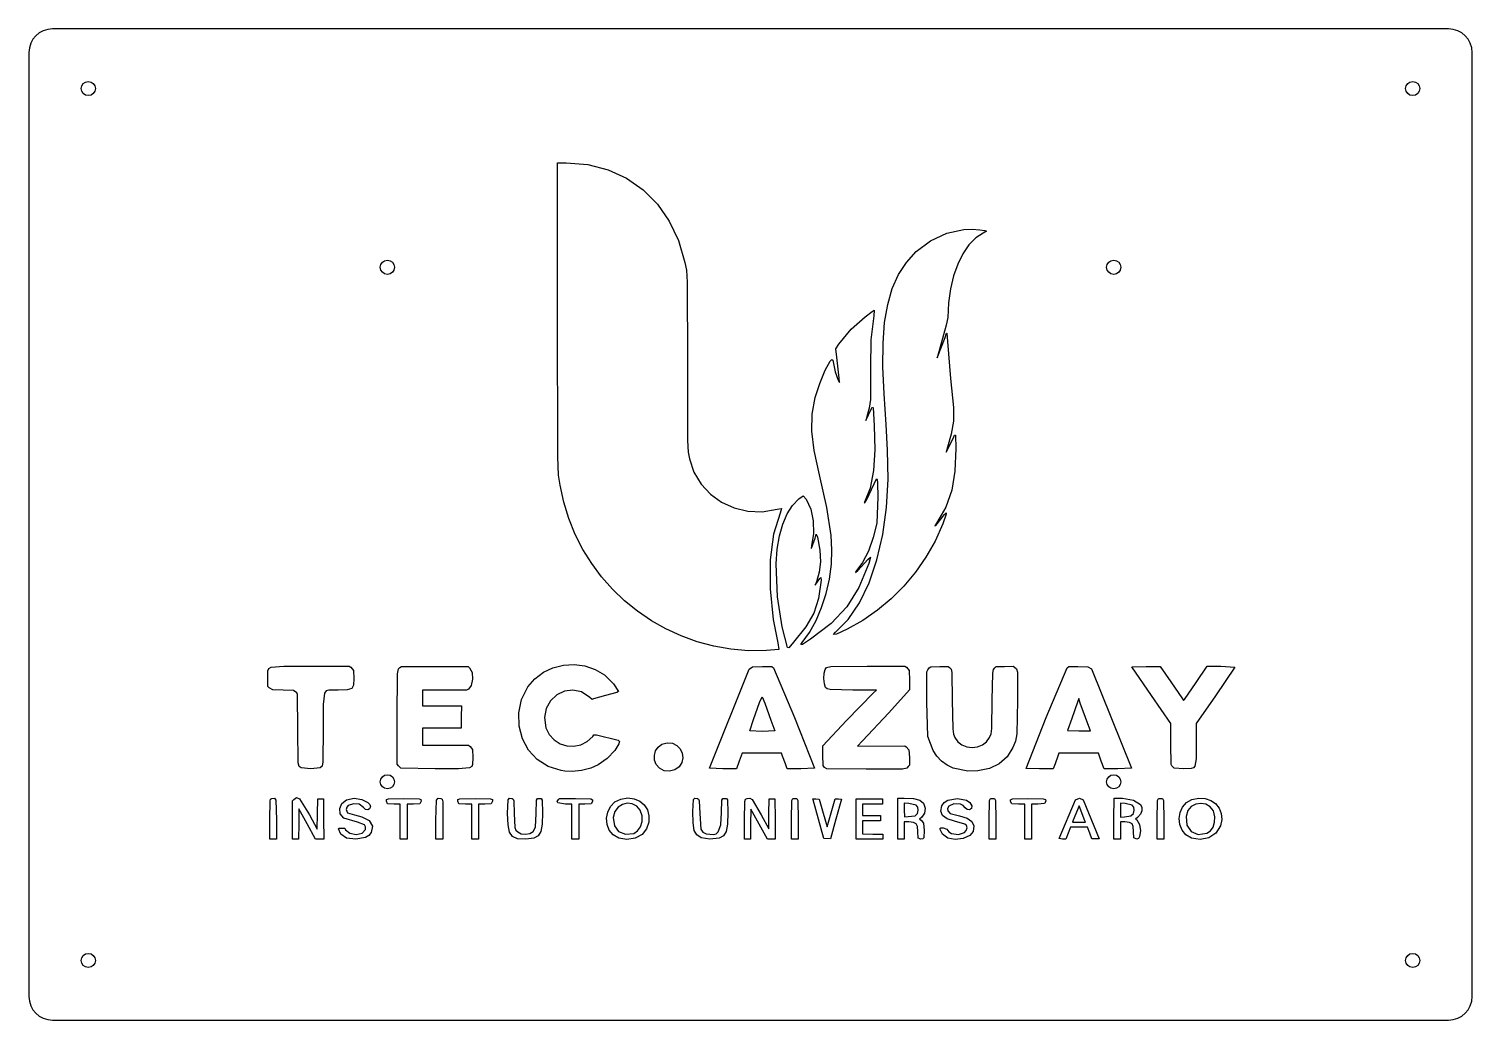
# Model space of a CAD drawing. Header units: millimetres. Extents: x 289 to 9778, y -894 to 6380.
# Drawn here: x 8784.6 to 9090.6, y -516.1 to -306.1 of the extents above; entities that cross this region are included whole.
import ezdxf

# ---------------------------------------------------------------- set-up
doc = ezdxf.new("R2010")
doc.units = ezdxf.units.MM
doc.layers.add('Layer 1', color=7, linetype='Continuous')

msp = doc.modelspace()

# ---------------------------------------------------------------- linework, layer by layer
at = {"linetype": 'Continuous', "lineweight": 25}
for p, q in [((9085.62, -306.1), (8789.62, -306.1)), ((8784.62, -311.1), (8784.62, -511.1)), ((9090.62, -511.1), (9090.62, -311.1)), ((8789.62, -516.1), (9085.62, -516.1))]:
    msp.add_line(p, q, dxfattribs=at)
for centre in [(8797.22, -318.74), (9078.02, -318.74), (8860.62, -356.6), (9014.62, -356.6), (8860.62, -465.6), (9014.62, -465.6), (8797.22, -503.46), (9078.02, -503.46)]:
    msp.add_circle(centre, 1.5, dxfattribs=at)
for centre, start, end in [((8789.62, -311.1), 90, 180), ((9085.62, -311.1), 0, 90), ((8789.62, -511.1), 180, 270), ((9085.62, -511.1), 270, 0)]:
    msp.add_arc(centre, 5, start, end, dxfattribs=at)
at = {"layer": 'Layer 1'}
for p, q in [((8896.69, -366.65), (8896.67, -334.46)), ((8896.67, -334.46), (8898.56, -334.46)), ((8898.56, -334.46), (8903.16, -334.84)), ((8903.16, -334.84), (8907.44, -335.95)), ((8907.44, -335.95), (8911.35, -337.74)), ((8911.35, -337.74), (8914.85, -340.18)), ((8914.85, -340.18), (8917.88, -343.22)), ((8917.88, -343.22), (8920.4, -346.83)), ((8920.4, -346.83), (8922.36, -350.96)), ((8979.27, -349.38), (8982.87, -348.57)), ((8982.87, -348.57), (8984.61, -348.5)), ((8984.61, -348.5), (8986.24, -348.68)), ((8986.24, -348.68), (8987.31, -348.81)), ((8987.31, -348.81), (8987.65, -348.94)), ((8922.36, -350.96), (8923.71, -355.58)), ((8972.75, -353.29), (8975.79, -350.99)), ((8975.79, -350.99), (8979.27, -349.38)), ((8983.92, -351.85), (8982.64, -353.72)), ((8985.38, -350.38), (8983.92, -351.85)), ((8986.98, -349.35), (8985.38, -350.38)), ((8987.65, -348.94), (8986.98, -349.35)), ((8970.69, -355.58), (8972.75, -353.29)), ((8982.64, -353.72), (8981.54, -355.93)), ((8923.71, -355.58), (8924.02, -357.21)), ((8924.02, -357.21), (8924.17, -359.75)), ((8969, -358.16), (8970.69, -355.58)), ((8981.54, -355.93), (8980.65, -358.43)), ((8924.17, -359.75), (8924.23, -376.66)), ((8967.68, -361.1), (8969, -358.16)), ((8980.65, -358.43), (8979.99, -361.19)), ((8966.7, -364.46), (8967.68, -361.1)), ((8979.99, -361.19), (8979.58, -364.14)), ((8896.77, -396.74), (8896.69, -366.65)), ((8958.97, -369.7), (8961.95, -367.07)), ((8961.95, -367.07), (8963.41, -365.94)), ((8963.74, -366.91), (8963.14, -371.94)), ((8963.41, -365.94), (8963.86, -365.72)), ((8963.86, -365.72), (8963.74, -366.91)), ((8966.06, -368.3), (8966.7, -364.46)), ((8979.58, -364.14), (8979.43, -367.25)), ((8956.31, -372.89), (8958.97, -369.7)), ((8965.73, -372.7), (8966.06, -368.3)), ((8979.13, -368.9), (8977.2, -375.81)), ((8979.43, -367.25), (8979.13, -368.9)), ((8955.74, -373.89), (8956.31, -372.89)), ((8963.14, -371.94), (8963.05, -377.8)), ((8965.7, -377.71), (8965.73, -372.7)), ((8977.2, -375.81), (8978.87, -371.46)), ((8978.87, -371.46), (8979.17, -370.54)), ((8979.17, -370.54), (8979.25, -370.56)), ((8979.25, -370.56), (8979.38, -372.3)), ((8979.38, -372.3), (8980, -380.15)), ((8954.51, -376.48), (8954.86, -376.12)), ((8954.86, -376.12), (8955.04, -376.3)), ((8955.04, -376.3), (8955.55, -378.78)), ((8955.95, -375.67), (8955.74, -373.89)), ((8956.44, -380.11), (8955.95, -375.67)), ((8924.23, -376.66), (8924.28, -393.32)), ((8952.3, -381.21), (8953.47, -378.38)), ((8953.47, -378.38), (8954.51, -376.48)), ((8955.55, -378.78), (8956.23, -380.54)), ((8963.05, -377.8), (8963.05, -384.63)), ((8965.96, -383.41), (8965.7, -377.71)), ((8951.36, -384.17), (8952.3, -381.21)), ((8956.23, -380.54), (8956.49, -381.02)), ((8956.49, -381.02), (8956.44, -380.11)), ((8980, -380.15), (8980.68, -386.3)), ((8950.69, -387.75), (8951.36, -384.17)), ((8963.05, -384.63), (8962.8, -386.44)), ((8966.35, -389.93), (8965.96, -383.41)), ((8950.6, -391.33), (8950.69, -387.75)), ((8962.08, -389.04), (8963.26, -386.53)), ((8962.31, -388.19), (8962.08, -389.04)), ((8962.8, -386.44), (8962.31, -388.19)), ((8963.26, -386.53), (8963.44, -386.24)), ((8963.44, -386.24), (8963.45, -386.41)), ((8963.45, -386.41), (8963.52, -386.24)), ((8963.52, -386.24), (8963.61, -386.37)), ((8963.61, -386.37), (8963.83, -390.11)), ((8980.68, -386.3), (8980.69, -389.22)), ((8951.1, -395.42), (8950.6, -391.33)), ((8963.83, -390.11), (8963.96, -395.25)), ((8966.67, -395.32), (8966.35, -389.93)), ((8980.69, -389.22), (8980.17, -391.96)), ((8924.28, -393.32), (8924.41, -395.8)), ((8979.08, -395.79), (8980.58, -392.85)), ((8979.39, -394.7), (8979.08, -395.79)), ((8980.17, -391.96), (8979.39, -394.7)), ((8980.58, -392.85), (8980.9, -392.14)), ((8980.9, -392.14), (8981.08, -392.15)), ((8981.08, -392.15), (8981.17, -394.98)), ((8896.93, -400.62), (8896.77, -396.74)), ((8924.41, -395.8), (8924.66, -397.15)), ((8924.66, -397.15), (8925.63, -400.02)), ((8952.23, -400.55), (8951.1, -395.42)), ((8963.96, -395.25), (8963.67, -399.68)), ((8966.83, -401.5), (8966.67, -395.32)), ((8981.17, -394.98), (8980.97, -399.83)), ((8897.28, -402.77), (8896.93, -400.62)), ((8925.63, -400.02), (8927.15, -402.55)), ((8953.83, -407.5), (8952.23, -400.55)), ((8963.67, -399.68), (8962.96, -403.4)), ((8980.97, -399.83), (8980.28, -403.85)), ((8898.05, -406.37), (8897.28, -402.77)), ((8927.15, -402.55), (8929.13, -404.68)), ((8962.96, -403.4), (8961.82, -406.37)), ((8962.2, -405.91), (8963.84, -402.49)), ((8963.84, -402.49), (8964.31, -401.45)), ((8964.31, -401.45), (8964.32, -401.62)), ((8964.32, -401.62), (8964.39, -401.45)), ((8964.39, -401.45), (8964.48, -401.57)), ((8964.48, -401.57), (8964.55, -402.37)), ((8964.55, -402.37), (8964.6, -405.25)), ((8966.48, -407.51), (8966.83, -401.5)), ((8980.28, -403.85), (8979.01, -407.39)), ((8899.11, -409.85), (8898.05, -406.37)), ((8929.13, -404.68), (8931.49, -406.37)), ((8931.49, -406.37), (8934.17, -407.59)), ((8946.5, -407.07), (8947.86, -405.66)), ((8947.86, -405.66), (8948.8, -405.05)), ((8948.8, -405.05), (8949.4, -405.72)), ((8949.4, -405.72), (8950.38, -407.86)), ((8961.76, -406.59), (8962.2, -405.91)), ((8961.82, -406.37), (8961.76, -406.59)), ((8964.6, -405.25), (8964.37, -410.84)), ((8900.46, -413.18), (8899.11, -409.85)), ((8934.17, -407.59), (8937.07, -408.27)), ((8937.07, -408.27), (8940.12, -408.39)), ((8940.12, -408.39), (8943.25, -407.88)), ((8943.88, -408.68), (8942.51, -413.17)), ((8943.25, -407.88), (8944.19, -407.73)), ((8944.19, -407.73), (8943.88, -408.68)), ((8944.45, -411), (8945.37, -408.85)), ((8945.37, -408.85), (8946.5, -407.07)), ((8950.38, -407.86), (8950.92, -410.34)), ((8954.7, -413.45), (8953.83, -407.5)), ((8965.67, -413.24), (8966.48, -407.51)), ((8976.88, -411.28), (8978.74, -409.01)), ((8979.01, -407.39), (8977.07, -410.84)), ((8979.13, -408.88), (8978.42, -410.96)), ((8978.74, -409.01), (8979.08, -408.62)), ((8979.08, -408.62), (8979.13, -408.88)), ((8943.75, -413.5), (8944.45, -411)), ((8950.99, -412.99), (8950.58, -415.64)), ((8950.92, -410.34), (8950.99, -412.99)), ((8964.37, -410.84), (8963.64, -413.88)), ((8977.07, -410.84), (8976.72, -411.4)), ((8976.72, -411.4), (8976.88, -411.28)), ((8978.42, -410.96), (8976.74, -414.6)), ((8902.07, -416.36), (8900.46, -413.18)), ((8942.51, -413.17), (8941.8, -418.6)), ((8943.29, -416.31), (8943.75, -413.5)), ((8950.58, -415.64), (8950.45, -416.2)), ((8950.45, -416.2), (8950.57, -416.1)), ((8950.57, -416.1), (8951.33, -413.97)), ((8951.33, -413.97), (8951.57, -413.17)), ((8951.57, -413.17), (8951.82, -413.77)), ((8951.82, -413.77), (8952.32, -416.56)), ((8954.89, -416.43), (8954.7, -413.45)), ((8963.64, -413.88), (8962.61, -416.72)), ((8964.42, -418.59), (8965.67, -413.24)), ((8976.74, -414.6), (8974.8, -418.02)), ((8903.94, -419.37), (8902.07, -416.36)), ((8941.8, -418.6), (8941.78, -424.7)), ((8943.05, -419.42), (8943.29, -416.31)), ((8952.44, -419.01), (8952.2, -421.22)), ((8952.32, -416.56), (8952.44, -419.01)), ((8954.76, -419.53), (8954.89, -416.43)), ((8961.37, -419.18), (8959.98, -421.08)), ((8960.36, -420.81), (8962.47, -418.54)), ((8962.61, -416.72), (8961.37, -419.18)), ((8962.47, -418.54), (8963.04, -418.02)), ((8963.04, -418.02), (8962.69, -419.33)), ((8962.77, -423.44), (8964.42, -418.59)), ((8974.8, -418.02), (8972.59, -421.21)), ((8906.05, -422.2), (8903.94, -419.37)), ((8908.38, -424.83), (8906.05, -422.2)), ((8943.31, -426.45), (8943.05, -419.42)), ((8952.2, -421.22), (8951.59, -423.27)), ((8954.34, -422.66), (8954.76, -419.53)), ((8959.86, -421.24), (8960.36, -420.81)), ((8959.98, -421.08), (8959.86, -421.24)), ((8962.69, -419.33), (8960.59, -424.46)), ((8972.59, -421.21), (8970.15, -424.15)), ((8910.93, -427.27), (8908.38, -424.83)), ((8941.78, -424.7), (8942.45, -431.23)), ((8951.36, -423.96), (8952.3, -422.51)), ((8951.59, -423.27), (8951.36, -423.96)), ((8952.6, -422.91), (8952.06, -426.74)), ((8952.3, -422.51), (8952.54, -422.31)), ((8952.54, -422.31), (8952.6, -422.91)), ((8953.64, -425.74), (8954.34, -422.66)), ((8960.59, -424.46), (8958.05, -428.57)), ((8960.73, -427.68), (8962.77, -423.44)), ((8970.15, -424.15), (8967.46, -426.84)), ((8913.67, -429.48), (8910.93, -427.27)), ((8944.3, -432.78), (8943.31, -426.45)), ((8952.06, -426.74), (8951.06, -429.86)), ((8952.69, -428.7), (8953.64, -425.74)), ((8958.35, -431.22), (8960.73, -427.68)), ((8967.46, -426.84), (8964.55, -429.27)), ((8916.59, -431.47), (8913.67, -429.48)), ((8942.45, -431.23), (8943.42, -436.16)), ((8951.06, -429.86), (8949.37, -432.79)), ((8951.51, -431.46), (8952.69, -428.7)), ((8958.05, -428.57), (8954.74, -432.07)), ((8955.65, -433.93), (8958.35, -431.22)), ((8961.43, -431.42), (8958.1, -433.29)), ((8964.55, -429.27), (8961.43, -431.42)), ((8919.69, -433.21), (8916.59, -431.47)), ((8922.93, -434.7), (8919.69, -433.21)), ((8945.46, -437.17), (8944.3, -432.78)), ((8949.37, -432.79), (8946.75, -436.05)), ((8948.55, -436.08), (8950.12, -433.95)), ((8950.12, -433.95), (8951.51, -431.46)), ((8954.74, -432.07), (8950.34, -435.38)), ((8955.18, -434.42), (8955.65, -433.93)), ((8955.83, -434.36), (8955.18, -434.42)), ((8955.18, -434.42), (8955.18, -434.42)), ((8958.1, -433.29), (8955.83, -434.36)), ((8926.32, -435.93), (8922.93, -434.7)), ((8929.83, -436.87), (8926.32, -435.93)), ((8933.46, -437.52), (8929.83, -436.87)), ((8937.18, -437.87), (8933.46, -437.52)), ((8943.65, -437.57), (8941.04, -437.82)), ((8943.42, -436.16), (8943.65, -437.57)), ((8945.71, -437.2), (8945.46, -437.17)), ((8945.46, -437.17), (8945.46, -437.17)), ((8946.75, -436.05), (8945.71, -437.2)), ((8948.27, -436.54), (8948.55, -436.08)), ((8948.62, -436.49), (8948.27, -436.54)), ((8948.27, -436.54), (8948.27, -436.54)), ((8950.34, -435.38), (8948.62, -436.49)), ((8941.04, -437.82), (8937.18, -437.87)), ((8937.18, -437.87), (8937.18, -437.87)), ((8835.28, -442.07), (8835.48, -441.62)), ((8835.29, -443.65), (8835.28, -442.07)), ((8835.29, -445.45), (8835.29, -443.65)), ((8835.48, -441.62), (8836.02, -441.34)), ((8836.02, -441.34), (8838.66, -441.14)), ((8838.66, -441.14), (8844.36, -441.14)), ((8844.36, -441.14), (8852.56, -441.14)), ((8852.56, -441.14), (8852.86, -441.34)), ((8852.86, -441.34), (8853.45, -442.03)), ((8853.45, -442.03), (8853.53, -443.7)), ((8862.72, -452.01), (8862.78, -442.74)), ((8862.78, -442.74), (8862.95, -441.69)), ((8862.95, -441.69), (8863.3, -441.38)), ((8863.3, -441.38), (8863.59, -441.18)), ((8863.59, -441.18), (8877.79, -441.18)), ((8877.79, -441.18), (8878.07, -441.44)), ((8878.07, -441.44), (8878.57, -442.46)), ((8878.57, -442.46), (8878.67, -443.86)), ((8891.9, -443.76), (8893.7, -442.41)), ((8893.7, -442.41), (8895.74, -441.45)), ((8895.74, -441.45), (8897.94, -440.9)), ((8897.94, -440.9), (8900.22, -440.76)), ((8900.22, -440.76), (8902.49, -441.05)), ((8902.49, -441.05), (8904.67, -441.79)), ((8904.67, -441.79), (8906.67, -442.98)), ((8906.67, -442.98), (8908.59, -444.86)), ((8928.92, -462.74), (8937.32, -441.71)), ((8937.32, -441.71), (8938.06, -441.23)), ((8938.06, -441.23), (8940.17, -441.16)), ((8940.17, -441.16), (8942.12, -441.18)), ((8942.12, -441.18), (8942.46, -441.45)), ((8942.46, -441.45), (8946.92, -451.96)), ((8953.16, -443.72), (8953.22, -442.57)), ((8953.22, -442.57), (8953.45, -441.78)), ((8953.45, -441.78), (8953.76, -441.39)), ((8953.76, -441.39), (8954.68, -441.2)), ((8954.68, -441.2), (8962.33, -441.14)), ((8962.33, -441.14), (8970.37, -441.14)), ((8970.37, -441.14), (8970.66, -441.34)), ((8970.66, -441.34), (8971.25, -442.06)), ((8971.25, -442.06), (8971.35, -444.13)), ((8974.99, -442.31), (8975.19, -441.92)), ((8975.03, -448.75), (8974.99, -442.31)), ((8975.19, -441.92), (8975.47, -441.49)), ((8975.47, -441.49), (8975.88, -441.26)), ((8975.88, -441.26), (8977.79, -441.16)), ((8977.79, -441.16), (8979.49, -441.18)), ((8979.49, -441.18), (8979.81, -441.42)), ((8979.81, -441.42), (8980.13, -441.72)), ((8980.13, -441.72), (8980.29, -442.47)), ((8980.29, -442.47), (8980.4, -448.31)), ((8988.88, -448.31), (8988.97, -442.62)), ((8988.97, -442.62), (8989.11, -441.83)), ((8989.11, -441.83), (8989.4, -441.48)), ((8989.4, -441.48), (8989.7, -441.18)), ((8989.7, -441.18), (8991.49, -441.16)), ((8991.49, -441.16), (8993.28, -441.13)), ((8993.28, -441.13), (8993.61, -441.35)), ((8993.61, -441.35), (8994, -441.65)), ((8994, -441.65), (8994.19, -442.4)), ((8994.19, -442.4), (8994.23, -448.35)), ((9000.3, -451.99), (9004.76, -441.45)), ((9004.76, -441.45), (9005.1, -441.18)), ((9005.1, -441.18), (9007.05, -441.16)), ((9007.05, -441.16), (9009.15, -441.23)), ((9009.15, -441.23), (9009.89, -441.7)), ((9009.89, -441.7), (9018.36, -462.72)), ((9018.5, -441.27), (9021.48, -441.16)), ((9022.64, -447.34), (9018.5, -441.27)), ((9021.48, -441.16), (9024.5, -441.18)), ((9024.5, -441.18), (9026.72, -444.45)), ((9032.09, -444.55), (9034.41, -441.14)), ((9034.41, -441.14), (9037.35, -441.14)), ((9040.29, -441.3), (9036.2, -447.36)), ((9037.35, -441.14), (9040.29, -441.3)), ((8835.58, -445.73), (8835.29, -445.45)), ((8836.36, -446.11), (8835.58, -445.73)), ((8838.54, -446.18), (8836.36, -446.11)), ((8840.71, -446.27), (8838.54, -446.18)), ((8841.4, -446.78), (8840.71, -446.27)), ((8847.63, -446.36), (8847.28, -446.84)), ((8848.19, -446.17), (8847.63, -446.36)), ((8850.16, -446.18), (8848.19, -446.17)), ((8852.07, -446.14), (8850.16, -446.18)), ((8853.07, -445.86), (8852.07, -446.14)), ((8853.45, -445.12), (8853.07, -445.86)), ((8853.53, -443.7), (8853.45, -445.12)), ((8877.42, -446.18), (8868.07, -446.18)), ((8868.07, -446.18), (8868.07, -449.48)), ((8877.81, -445.99), (8877.42, -446.18)), ((8878.41, -445.18), (8877.81, -445.99)), ((8878.67, -443.86), (8878.41, -445.18)), ((8889.08, -448.18), (8890.43, -445.49)), ((8890.43, -445.49), (8891.9, -443.76)), ((8898.15, -446.39), (8896.52, -447.17)), ((8899.96, -446.16), (8898.15, -446.39)), ((8901.8, -446.58), (8899.96, -446.16)), ((8903.56, -447.73), (8901.8, -446.58)), ((8909.28, -446.7), (8906.84, -447.35)), ((8908.59, -444.86), (8909.62, -446.45)), ((8909.62, -446.45), (8909.28, -446.7)), ((8953.27, -444.85), (8953.16, -443.72)), ((8953.53, -445.61), (8953.27, -444.85)), ((8953.84, -445.92), (8953.53, -445.61)), ((8954.51, -446.08), (8953.84, -445.92)), ((8959.3, -446.18), (8954.51, -446.08)), ((8964.34, -446.22), (8959.3, -446.18)), ((8963.69, -446.77), (8964.34, -446.22)), ((8971.35, -446.15), (8966.91, -451.01)), ((8971.35, -444.13), (8971.35, -446.15)), ((9026.72, -444.45), (9029.2, -448.05)), ((9029.61, -448.17), (9032.09, -444.55)), ((8841.59, -447.09), (8841.4, -446.78)), ((8841.64, -454.54), (8841.59, -447.09)), ((8847.28, -446.84), (8847.02, -449.24)), ((8847.02, -449.24), (8847.02, -454.4)), ((8868.07, -449.48), (8876.33, -449.48)), ((8876.33, -449.48), (8876.3, -451.85)), ((8888.47, -451), (8889.08, -448.18)), ((8895.19, -448.43), (8894.28, -450.06)), ((8896.52, -447.17), (8895.19, -448.43)), ((8904.06, -448.2), (8903.56, -447.73)), ((8904.34, -448.06), (8904.06, -448.2)), ((8906.84, -447.35), (8904.34, -448.06)), ((8938.28, -452.41), (8939.53, -448.83)), ((8939.53, -448.83), (8940.06, -447.61)), ((8940.06, -447.61), (8940.62, -448.96)), ((8940.62, -448.96), (8941.91, -452.55)), ((8957.98, -452.64), (8963.69, -446.77)), ((8975.24, -456.01), (8975.03, -448.75)), ((8980.4, -448.31), (8980.51, -454.41)), ((8988.78, -454.34), (8988.88, -448.31)), ((8994.23, -448.35), (8994.07, -455.43)), ((9006.95, -448.77), (9005.77, -452.18)), ((9007.21, -447.94), (9006.95, -448.77)), ((9007.52, -448.92), (9007.21, -447.94)), ((9008.62, -452.01), (9007.52, -448.92)), ((9026.72, -453.29), (9022.64, -447.34)), ((9029.2, -448.05), (9029.45, -448.38)), ((9029.45, -448.38), (9029.61, -448.17)), ((9036.2, -447.36), (9032.12, -453.27)), ((8862.72, -461.89), (8862.72, -452.01)), ((8876.3, -451.85), (8876.28, -454.22)), ((8888.55, -453.81), (8888.47, -451)), ((8894.28, -450.06), (8893.92, -452)), ((8893.92, -452), (8894.24, -454.14)), ((8937.44, -454.82), (8938.28, -452.41)), ((8941.91, -452.55), (8942.75, -454.84)), ((8946.92, -451.96), (8951.17, -462.72)), ((8952.92, -457.96), (8957.98, -452.64)), ((8966.91, -451.01), (8961.39, -456.96)), ((8996.04, -462.77), (9000.3, -451.99)), ((9005.77, -452.18), (9004.82, -454.76)), ((9009.56, -454.46), (9008.62, -452.01)), ((8841.74, -461.57), (8841.64, -454.54)), ((8847.02, -454.4), (8846.96, -461.4)), ((8876.28, -454.22), (8868.07, -454.27)), ((8868.07, -454.27), (8868.07, -457.83)), ((8889.26, -456.47), (8888.55, -453.81)), ((8894.24, -454.14), (8894.94, -455.59)), ((8894.94, -455.59), (8895.96, -456.73)), ((8904.19, -455.98), (8904.43, -455.68)), ((8904.43, -455.68), (8904.96, -455.65)), ((8904.96, -455.65), (8909.56, -456.8)), ((8940.09, -454.96), (8937.44, -454.82)), ((8942.75, -454.84), (8940.09, -454.96)), ((8980.51, -454.41), (8980.67, -455.5)), ((8980.67, -455.5), (8980.95, -456.24)), ((8988.31, -456.22), (8988.62, -455.44)), ((8988.62, -455.44), (8988.78, -454.34)), ((8994.07, -455.43), (8993.78, -457.02)), ((9004.82, -454.76), (9007.25, -454.79)), ((9007.25, -454.79), (9009.68, -454.79)), ((9009.68, -454.79), (9009.56, -454.46)), ((9026.75, -457.63), (9026.72, -453.29)), ((9032.12, -453.27), (9032.12, -457.48)), ((8868.07, -457.83), (8872.96, -457.85)), ((8872.96, -457.85), (8877.86, -457.87)), ((8877.86, -457.87), (8878.18, -458.12)), ((8878.18, -458.12), (8878.68, -458.79)), ((8878.68, -458.79), (8878.74, -460.47)), ((8890.56, -458.88), (8889.26, -456.47)), ((8892.39, -460.89), (8890.56, -458.88)), ((8895.96, -456.73), (8897.23, -457.53)), ((8897.23, -457.53), (8898.66, -457.98)), ((8898.66, -457.98), (8900.15, -458.07)), ((8900.15, -458.07), (8901.63, -457.78)), ((8901.63, -457.78), (8903, -457.09)), ((8903, -457.09), (8904.19, -455.98)), ((8908.83, -458.97), (8907.22, -460.64)), ((8909.73, -457.53), (8908.83, -458.97)), ((8909.56, -456.8), (8909.81, -457.05)), ((8909.81, -457.05), (8909.73, -457.53)), ((8917.5, -459.07), (8918.04, -458.25)), ((8918.04, -458.25), (8918.85, -457.65)), ((8918.85, -457.65), (8919.93, -457.34)), ((8919.93, -457.34), (8921.09, -457.43)), ((8921.09, -457.43), (8922.02, -457.89)), ((8922.02, -457.89), (8922.71, -458.62)), ((8922.71, -458.62), (8923.13, -459.54)), ((8952.92, -459.95), (8952.92, -457.96)), ((8961.39, -456.96), (8960.31, -458.05)), ((8960.31, -458.05), (8970.36, -458)), ((8970.36, -458), (8970.65, -458.2)), ((8970.65, -458.2), (8971.21, -458.84)), ((8971.21, -458.84), (8971.31, -460.47)), ((8976.33, -458.99), (8975.24, -456.01)), ((8977.15, -460.2), (8976.33, -458.99)), ((8980.95, -456.24), (8981.58, -457.15)), ((8981.58, -457.15), (8982.45, -457.8)), ((8982.45, -457.8), (8983.49, -458.19)), ((8983.49, -458.19), (8984.62, -458.31)), ((8984.62, -458.31), (8985.74, -458.18)), ((8985.74, -458.18), (8986.79, -457.79)), ((8986.79, -457.79), (8987.67, -457.13)), ((8987.67, -457.13), (8988.31, -456.22)), ((8993.26, -458.32), (8992, -460.33)), ((8993.78, -457.02), (8993.26, -458.32)), ((9026.77, -461.96), (9026.75, -457.63)), ((9032.12, -457.48), (9032.1, -460.71)), ((8841.93, -462.38), (8841.74, -461.57)), ((8846.96, -461.4), (8846.78, -462.29)), ((8862.95, -462.23), (8862.72, -461.89)), ((8878.7, -461.96), (8878.5, -462.39)), ((8878.74, -460.47), (8878.7, -461.96)), ((8894.7, -462.38), (8892.39, -460.89)), ((8905.32, -462.04), (8903.73, -462.71)), ((8907.22, -460.64), (8905.32, -462.04)), ((8917.25, -460.01), (8917.5, -459.07)), ((8917.29, -460.99), (8917.25, -460.01)), ((8917.63, -461.91), (8917.29, -460.99)), ((8918.29, -462.7), (8917.63, -461.91)), ((8923.05, -461.53), (8922.49, -462.42)), ((8923.25, -460.54), (8923.05, -461.53)), ((8923.13, -459.54), (8923.25, -460.54)), ((8935.23, -461.22), (8934.63, -462.87)), ((8935.83, -459.57), (8935.23, -461.22)), ((8944.21, -459.57), (8935.83, -459.57)), ((8944.43, -460.16), (8944.21, -459.57)), ((8945.03, -461.79), (8944.43, -460.16)), ((8945.41, -462.83), (8945.03, -461.79)), ((8953.05, -462.17), (8952.92, -459.95)), ((8971.31, -460.47), (8971.31, -462.06)), ((8978.13, -461.22), (8977.15, -460.2)), ((8979.28, -462.05), (8978.13, -461.22)), ((8980.6, -462.69), (8979.28, -462.05)), ((8990.34, -461.83), (8988.26, -462.82)), ((8992, -460.33), (8990.34, -461.83)), ((9002.18, -461.79), (9001.8, -462.83)), ((9002.79, -460.16), (9002.18, -461.79)), ((9003.01, -459.57), (9002.79, -460.16)), ((9007.2, -459.57), (9003.01, -459.57)), ((9011.38, -459.57), (9007.2, -459.57)), ((9011.98, -461.22), (9011.38, -459.57)), ((9012.58, -462.87), (9011.98, -461.22)), ((9026.98, -462.25), (9026.77, -461.96)), ((9032.1, -460.71), (9031.85, -462.28)), ((8842.34, -462.68), (8841.93, -462.38)), ((8844.37, -462.89), (8842.34, -462.68)), ((8846.41, -462.62), (8844.37, -462.89)), ((8846.78, -462.29), (8846.41, -462.62)), ((8863.47, -462.73), (8862.95, -462.23)), ((8870.75, -462.87), (8863.47, -462.73)), ((8863.47, -462.73), (8863.47, -462.73)), ((8875.68, -462.87), (8870.75, -462.87)), ((8878.01, -462.66), (8875.68, -462.87)), ((8878.5, -462.39), (8878.01, -462.66)), ((8897.45, -463.22), (8894.7, -462.38)), ((8898.23, -463.35), (8897.45, -463.22)), ((8899.84, -463.43), (8898.23, -463.35)), ((8901.79, -463.2), (8899.84, -463.43)), ((8903.73, -462.71), (8901.79, -463.2)), ((8919.28, -463.26), (8918.29, -462.7)), ((8920.41, -463.37), (8919.28, -463.26)), ((8921.56, -463.1), (8920.41, -463.37)), ((8922.49, -462.42), (8921.56, -463.1)), ((8931.78, -462.87), (8928.92, -462.74)), ((8928.92, -462.74), (8928.92, -462.74)), ((8934.63, -462.87), (8931.78, -462.87)), ((8948.3, -462.85), (8945.41, -462.83)), ((8951.17, -462.72), (8948.3, -462.85)), ((8953.31, -462.61), (8953.05, -462.17)), ((8953.79, -462.89), (8953.31, -462.61)), ((8962.12, -462.95), (8953.79, -462.89)), ((8953.79, -462.89), (8953.79, -462.89)), ((8969.82, -462.9), (8962.12, -462.95)), ((8970.74, -462.73), (8969.82, -462.9)), ((8971.06, -462.38), (8970.74, -462.73)), ((8971.31, -462.06), (8971.06, -462.38)), ((8983.69, -463.34), (8980.6, -462.69)), ((8985.78, -463.31), (8983.69, -463.34)), ((8983.69, -463.34), (8983.69, -463.34)), ((8988.26, -462.82), (8985.78, -463.31)), ((8998.92, -462.85), (8996.04, -462.77)), ((8996.04, -462.77), (8996.04, -462.77)), ((9001.8, -462.83), (8998.92, -462.85)), ((9015.49, -462.87), (9012.58, -462.87)), ((9018.36, -462.72), (9015.49, -462.87)), ((9027.46, -462.71), (9026.98, -462.25)), ((9029.47, -462.85), (9027.46, -462.71)), ((9027.46, -462.71), (9027.46, -462.71)), ((9031.07, -462.79), (9029.47, -462.85)), ((9031.54, -462.63), (9031.07, -462.79)), ((9031.85, -462.28), (9031.54, -462.63)), ((8835.72, -473.62), (8835.77, -469.73)), ((8835.77, -469.73), (8835.88, -469.26)), ((8835.88, -469.26), (8836.1, -469.14)), ((8836.1, -469.14), (8836.68, -469.04)), ((8836.68, -469.04), (8836.98, -469.5)), ((8836.98, -469.5), (8837.11, -473.68)), ((8840.51, -469.66), (8840.76, -469.38)), ((8840.51, -473.7), (8840.51, -469.66)), ((8840.76, -469.38), (8841.35, -468.94)), ((8841.35, -468.94), (8841.97, -469.21)), ((8841.97, -469.21), (8844.08, -472.57)), ((8845.81, -472.42), (8845.85, -469.18)), ((8845.85, -469.18), (8847.07, -469.18)), ((8847.07, -469.18), (8847.09, -473.46)), ((8850.52, -471.29), (8850.99, -470.19)), ((8850.99, -470.19), (8851.98, -469.4)), ((8852, -471), (8851.87, -471.48)), ((8851.98, -469.4), (8853.56, -469.1)), ((8852.34, -470.63), (8852, -471)), ((8853.44, -470.25), (8852.34, -470.63)), ((8854.68, -470.38), (8853.44, -470.25)), ((8853.56, -469.1), (8855.21, -469.34)), ((8855.59, -471.08), (8854.68, -470.38)), ((8855.21, -469.34), (8856.5, -469.98)), ((8855.99, -471.46), (8855.59, -471.08)), ((8856.5, -469.98), (8856.89, -470.42)), ((8857.02, -470.91), (8856.86, -471.36)), ((8856.89, -470.42), (8857.02, -470.91)), ((8860.42, -469.74), (8860.47, -469.39)), ((8860.68, -470.25), (8860.42, -469.74)), ((8860.47, -469.39), (8860.86, -469.21)), ((8862.09, -470.35), (8860.68, -470.25)), ((8860.86, -469.21), (8864.11, -469.13)), ((8863.37, -470.35), (8862.09, -470.35)), ((8863.37, -477.74), (8863.37, -470.35)), ((8864.11, -469.13), (8867.36, -469.21)), ((8866.13, -470.35), (8864.85, -470.35)), ((8864.85, -470.35), (8864.85, -477.74)), ((8867.54, -470.25), (8866.13, -470.35)), ((8867.36, -469.21), (8867.75, -469.39)), ((8867.8, -469.74), (8867.54, -470.25)), ((8867.75, -469.39), (8867.8, -469.74)), ((8870.93, -473.7), (8871.07, -469.52)), ((8871.07, -469.52), (8871.38, -469.05)), ((8871.38, -469.05), (8871.96, -469.14)), ((8871.96, -469.14), (8872.22, -469.3)), ((8872.22, -469.3), (8872.35, -469.85)), ((8872.35, -469.85), (8872.41, -473.7)), ((8875.54, -469.74), (8875.59, -469.39)), ((8875.81, -470.25), (8875.54, -469.74)), ((8875.59, -469.39), (8875.99, -469.21)), ((8877.21, -470.35), (8875.81, -470.25)), ((8875.99, -469.21), (8879.24, -469.13)), ((8878.5, -470.35), (8877.21, -470.35)), ((8878.5, -477.74), (8878.5, -470.35)), ((8879.24, -469.13), (8882.49, -469.21)), ((8881.26, -470.35), (8879.98, -470.35)), ((8879.98, -470.35), (8879.98, -477.74)), ((8882.66, -470.25), (8881.26, -470.35)), ((8882.49, -469.21), (8882.88, -469.39)), ((8882.93, -469.74), (8882.66, -470.25)), ((8882.88, -469.39), (8882.93, -469.74)), ((8886.09, -472.35), (8886.21, -469.4)), ((8886.21, -469.4), (8886.52, -469.05)), ((8886.52, -469.05), (8887.08, -469.14)), ((8887.08, -469.14), (8887.32, -469.26)), ((8887.32, -469.26), (8887.45, -469.62)), ((8887.45, -469.62), (8887.54, -472.35)), ((8892.15, -472.33), (8892.26, -469.48)), ((8892.26, -469.48), (8892.46, -469.15)), ((8892.46, -469.15), (8892.84, -469.11)), ((8892.84, -469.11), (8893.25, -469.15)), ((8893.25, -469.15), (8893.46, -469.47)), ((8893.46, -469.47), (8893.54, -472.17)), ((8896.61, -469.78), (8896.88, -469.34)), ((8896.78, -470.09), (8896.61, -469.78)), ((8898.4, -470.35), (8896.78, -470.09)), ((8896.88, -469.34), (8897.1, -469.13)), ((8897.1, -469.13), (8900.5, -469.15)), ((8899.71, -470.35), (8898.4, -470.35)), ((8899.71, -477.74), (8899.71, -470.35)), ((8900.5, -469.15), (8903.75, -469.24)), ((8902.47, -470.35), (8901.19, -470.35)), ((8901.19, -470.35), (8901.19, -477.74)), ((8903.86, -470.26), (8902.47, -470.35)), ((8903.75, -469.24), (8904.11, -469.43)), ((8904.15, -469.8), (8903.86, -470.26)), ((8904.11, -469.43), (8904.15, -469.8)), ((8907.34, -472.02), (8907.92, -470.83)), ((8907.92, -470.83), (8908.84, -469.88)), ((8908.84, -469.88), (8910.1, -469.26)), ((8909.53, -470.98), (8908.85, -471.9)), ((8910.45, -470.39), (8909.53, -470.98)), ((8910.1, -469.26), (8911.6, -469.03)), ((8911.49, -470.16), (8910.45, -470.39)), ((8912.54, -470.28), (8911.49, -470.16)), ((8911.6, -469.03), (8912.96, -469.2)), ((8913.5, -470.75), (8912.54, -470.28)), ((8912.96, -469.2), (8914.13, -469.72)), ((8914.25, -471.6), (8913.5, -470.75)), ((8914.13, -469.72), (8915.08, -470.52)), ((8915.08, -470.52), (8915.75, -471.57)), ((8925.36, -471.87), (8925.53, -469.36)), ((8925.53, -469.36), (8925.83, -469.05)), ((8925.83, -469.05), (8926.38, -469.14)), ((8926.38, -469.14), (8926.62, -469.26)), ((8926.62, -469.26), (8926.75, -469.62)), ((8926.75, -469.62), (8926.84, -472.35)), ((8931.44, -472.13), (8931.53, -469.47)), ((8931.53, -469.47), (8931.73, -469.15)), ((8931.73, -469.15), (8932.14, -469.11)), ((8932.14, -469.11), (8932.55, -469.15)), ((8932.55, -469.15), (8932.75, -469.46)), ((8932.75, -469.46), (8932.83, -472.09)), ((8936.31, -473.67), (8936.38, -469.76)), ((8936.38, -469.76), (8936.56, -469.27)), ((8936.56, -469.27), (8936.92, -469.13)), ((8936.92, -469.13), (8937.49, -469.04)), ((8937.49, -469.04), (8937.97, -469.36)), ((8937.97, -469.36), (8939.88, -472.63)), ((8941.53, -472.37), (8941.57, -469.18)), ((8941.57, -469.18), (8942.79, -469.18)), ((8942.79, -469.18), (8942.81, -473.46)), ((8946.31, -473.58), (8946.38, -469.58)), ((8946.38, -469.58), (8946.59, -469.14)), ((8946.59, -469.14), (8947.01, -469.11)), ((8947.01, -469.11), (8947.42, -469.14)), ((8947.42, -469.14), (8947.63, -469.58)), ((8947.63, -469.58), (8947.7, -473.58)), ((8950.87, -469.46), (8950.81, -469.21)), ((8950.81, -469.21), (8951.49, -469.24)), ((8953.14, -477.63), (8950.87, -469.46)), ((8951.49, -469.24), (8952.17, -469.26)), ((8952.17, -469.26), (8953, -472.24)), ((8954.75, -472.15), (8955.57, -469.22)), ((8955.57, -469.22), (8956.24, -469.22)), ((8956.92, -469.28), (8955.74, -473.49)), ((8956.24, -469.22), (8956.92, -469.28)), ((8960.05, -473.48), (8960.05, -469.22)), ((8960.05, -469.22), (8965.62, -469.22)), ((8963.46, -470.33), (8961.35, -470.35)), ((8961.35, -470.35), (8961.35, -472.78)), ((8965.57, -470.31), (8963.46, -470.33)), ((8965.59, -469.76), (8965.57, -470.31)), ((8965.62, -469.22), (8965.59, -469.76)), ((8968.85, -473.41), (8968.87, -469.09)), ((8968.87, -469.09), (8970.22, -469.06)), ((8970.22, -469.06), (8972.2, -469.14)), ((8971.2, -470.19), (8970.22, -470.16)), ((8970.22, -470.16), (8970.22, -471.54)), ((8972.76, -470.54), (8971.2, -470.19)), ((8972.2, -469.14), (8973.52, -469.49)), ((8973.1, -470.97), (8972.76, -470.54)), ((8973.19, -471.61), (8973.1, -470.97)), ((8973.52, -469.49), (8974.3, -470.16)), ((8974.3, -470.16), (8974.62, -471.2)), ((8974.62, -471.2), (8974.52, -472.26)), ((8977.95, -471.84), (8978.17, -470.73)), ((8978.17, -470.73), (8978.68, -470.02)), ((8978.68, -470.02), (8979.47, -469.51)), ((8979.67, -470.8), (8979.41, -471.23)), ((8979.41, -471.23), (8979.43, -471.78)), ((8979.47, -469.51), (8981.48, -469.11)), ((8980.76, -470.29), (8979.67, -470.8)), ((8982.11, -470.35), (8980.76, -470.29)), ((8981.48, -469.11), (8983.42, -469.51)), ((8982.7, -470.64), (8982.11, -470.35)), ((8983.13, -471.11), (8982.7, -470.64)), ((8983.57, -471.49), (8983.13, -471.11)), ((8983.42, -469.51), (8984.12, -470.02)), ((8984.12, -470.02), (8984.51, -470.73)), ((8984.51, -470.73), (8984.45, -471.25)), ((8988.21, -473.58), (8988.29, -469.57)), ((8988.29, -469.57), (8988.5, -469.14)), ((8988.5, -469.14), (8988.92, -469.11)), ((8988.92, -469.11), (8989.33, -469.15)), ((8989.33, -469.15), (8989.53, -469.6)), ((8989.53, -469.6), (8989.61, -473.62)), ((8992.74, -469.76), (8992.77, -469.41)), ((8993.02, -470.25), (8992.74, -469.76)), ((8992.77, -469.41), (8993.14, -469.24)), ((8994.43, -470.35), (8993.02, -470.25)), ((8993.14, -469.24), (8996.36, -469.15)), ((8995.78, -470.35), (8994.43, -470.35)), ((8995.78, -477.74), (8995.78, -470.35)), ((8996.36, -469.15), (8999.7, -469.21)), ((8998.56, -470.33), (8997.17, -470.36)), ((8997.17, -470.36), (8997.17, -477.74)), ((8999.95, -470.22), (8998.56, -470.33)), ((8999.7, -469.21), (9000.14, -469.38)), ((9000.21, -469.73), (8999.95, -470.22)), ((9000.14, -469.38), (9000.21, -469.73)), ((9003.08, -477.62), (9006.51, -469.44)), ((9007.3, -470.72), (9006.03, -473.76)), ((9006.51, -469.44), (9007.34, -469.09)), ((9008.52, -473.85), (9007.3, -470.72)), ((9007.34, -469.09), (9008.17, -469.43)), ((9008.17, -469.43), (9011.51, -477.67)), ((9014.67, -473.41), (9014.69, -469.09)), ((9014.69, -469.09), (9016.47, -469.09)), ((9017.02, -470.19), (9016.04, -470.15)), ((9016.04, -470.15), (9016.04, -473.07)), ((9016.47, -469.09), (9018.84, -469.47)), ((9018.56, -470.54), (9017.02, -470.19)), ((9018.89, -470.97), (9018.56, -470.54)), ((9018.84, -469.47), (9020.29, -470.44)), ((9018.99, -471.61), (9018.89, -470.97)), ((9020.29, -470.44), (9020.6, -471.07)), ((9020.6, -471.07), (9020.62, -471.75)), ((9023.86, -473.58), (9023.93, -469.58)), ((9023.93, -469.58), (9024.14, -469.14)), ((9024.14, -469.14), (9024.56, -469.11)), ((9024.56, -469.11), (9024.97, -469.14)), ((9024.97, -469.14), (9025.18, -469.58)), ((9025.18, -469.58), (9025.25, -473.58)), ((9028.7, -472.12), (9029.21, -470.95)), ((9029.21, -470.95), (9030.04, -470)), ((9030.04, -470), (9031.2, -469.36)), ((9031.07, -470.85), (9030.34, -471.72)), ((9032.03, -470.33), (9031.07, -470.85)), ((9031.2, -469.36), (9032.65, -469.06)), ((9033.1, -470.17), (9032.03, -470.33)), ((9032.65, -469.06), (9034, -469.13)), ((9034.16, -470.36), (9033.1, -470.17)), ((9034, -469.13), (9035.2, -469.54)), ((9035.09, -470.89), (9034.16, -470.36)), ((9035.77, -471.78), (9035.09, -470.89)), ((9035.2, -469.54), (9036.2, -470.23)), ((9036.2, -470.23), (9036.96, -471.17)), ((9036.96, -471.17), (9037.42, -472.3)), ((8835.72, -477.74), (8835.72, -473.62)), ((8837.11, -473.68), (8837.12, -477.74)), ((8840.51, -477.74), (8840.51, -473.7)), ((8841.85, -471.31), (8841.83, -474.52)), ((8843.64, -474.52), (8841.85, -471.31)), ((8844.08, -472.57), (8845.77, -475.66)), ((8845.77, -475.66), (8845.81, -472.42)), ((8847.09, -473.46), (8847.12, -477.74)), ((8850.63, -472.41), (8850.52, -471.29)), ((8851.36, -473.28), (8850.63, -472.41)), ((8854.31, -474.14), (8851.36, -473.28)), ((8851.87, -471.48), (8852.2, -472.17)), ((8852.2, -472.17), (8853.63, -472.64)), ((8853.63, -472.64), (8855.24, -473.01)), ((8855.76, -474.74), (8854.31, -474.14)), ((8855.24, -473.01), (8856.78, -473.8)), ((8856.46, -471.55), (8855.99, -471.46)), ((8856.86, -471.36), (8856.46, -471.55)), ((8856.78, -473.8), (8857.45, -475.03)), ((8870.93, -477.74), (8870.93, -473.7)), ((8872.41, -473.7), (8872.41, -477.74)), ((8886.21, -474.75), (8886.09, -472.35)), ((8887.54, -472.35), (8887.67, -475.3)), ((8892.04, -475.2), (8892.15, -472.33)), ((8893.54, -472.17), (8893.47, -474.61)), ((8907.1, -473.32), (8907.34, -472.02)), ((8907.21, -474.64), (8907.1, -473.32)), ((8908.85, -471.9), (8908.52, -473.16)), ((8908.52, -473.16), (8908.75, -474.91)), ((8914.68, -472.81), (8914.25, -471.6)), ((8914.31, -475.12), (8914.67, -474)), ((8914.67, -474), (8914.68, -472.81)), ((8916.06, -474.14), (8915.6, -475.56)), ((8915.75, -471.57), (8916.09, -472.79)), ((8916.09, -472.79), (8916.06, -474.14)), ((8925.43, -474.33), (8925.36, -471.87)), ((8926.84, -472.35), (8927.1, -475.66)), ((8931.29, -474.69), (8931.44, -472.13)), ((8932.83, -472.09), (8932.76, -474.55)), ((8936.31, -477.74), (8936.31, -473.67)), ((8937.66, -471.38), (8937.64, -474.56)), ((8939.43, -474.56), (8937.66, -471.38)), ((8939.88, -472.63), (8941.49, -475.57)), ((8941.49, -475.57), (8941.53, -472.37)), ((8942.81, -473.46), (8942.83, -477.74)), ((8946.31, -477.74), (8946.31, -473.58)), ((8947.7, -473.58), (8947.7, -477.74)), ((8953, -472.24), (8953.88, -475.15)), ((8953.88, -475.15), (8954.75, -472.15)), ((8955.74, -473.49), (8954.57, -477.69)), ((8960.05, -477.74), (8960.05, -473.48)), ((8961.35, -472.78), (8965.18, -472.78)), ((8965.18, -473.91), (8961.35, -473.91)), ((8961.35, -473.91), (8961.37, -475.28)), ((8965.18, -472.78), (8965.18, -473.91)), ((8968.83, -477.74), (8968.85, -473.41)), ((8970.22, -471.54), (8970.28, -473)), ((8971.2, -474.11), (8970.22, -474.07)), ((8970.22, -474.07), (8970.22, -477.74)), ((8970.28, -473), (8972.5, -472.8)), ((8972.18, -474.2), (8971.2, -474.11)), ((8972.74, -474.49), (8972.18, -474.2)), ((8972.5, -472.8), (8973.03, -472.34)), ((8973.03, -472.34), (8973.19, -471.61)), ((8973.93, -473.11), (8973.46, -473.53)), ((8973.46, -473.53), (8973.78, -473.72)), ((8973.78, -473.72), (8974.31, -474.35)), ((8974.52, -472.26), (8973.93, -473.11)), ((8978.32, -472.73), (8977.95, -471.84)), ((8979.29, -473.42), (8978.32, -472.73)), ((8980.88, -473.92), (8979.29, -473.42)), ((8979.43, -471.78), (8979.98, -472.32)), ((8979.98, -472.32), (8981.96, -472.83)), ((8983.06, -474.55), (8980.88, -473.92)), ((8981.96, -472.83), (8983.57, -473.32)), ((8984.07, -471.52), (8983.57, -471.49)), ((8983.57, -473.32), (8984.56, -473.99)), ((8984.45, -471.25), (8984.07, -471.52)), ((8984.56, -473.99), (8984.95, -474.91)), ((8988.21, -477.74), (8988.21, -473.58)), ((8989.61, -473.62), (8989.61, -477.74)), ((9006.03, -473.76), (9005.87, -474.18)), ((9005.87, -474.18), (9008.64, -474.18)), ((9008.64, -474.18), (9008.52, -473.85)), ((9014.64, -477.74), (9014.67, -473.41)), ((9016.04, -473.07), (9016.93, -473.03)), ((9016.97, -474.11), (9016.04, -474.07)), ((9016.04, -474.07), (9016.04, -477.74)), ((9016.93, -473.03), (9018.23, -472.8)), ((9017.96, -474.2), (9016.97, -474.11)), ((9018.52, -474.48), (9017.96, -474.2)), ((9018.23, -472.8), (9018.81, -472.34)), ((9018.81, -472.34), (9018.99, -471.61)), ((9019.66, -473.18), (9019.26, -473.51)), ((9019.26, -473.51), (9019.53, -473.69)), ((9019.53, -473.69), (9020.12, -474.62)), ((9020.31, -472.47), (9019.66, -473.18)), ((9020.62, -471.75), (9020.31, -472.47)), ((9023.86, -477.74), (9023.86, -473.58)), ((9025.25, -473.58), (9025.25, -477.74)), ((9028.52, -473.4), (9028.7, -472.12)), ((9028.66, -474.68), (9028.52, -473.4)), ((9030.34, -471.72), (9029.95, -472.94)), ((9029.95, -472.94), (9030.13, -474.8)), ((9035.68, -475.21), (9036.02, -474.18)), ((9036.09, -473.01), (9035.77, -471.78)), ((9036.02, -474.18), (9036.09, -473.01)), ((9037.54, -473.57), (9037.26, -474.96)), ((9037.42, -472.3), (9037.54, -473.57)), ((8841.83, -474.52), (8841.81, -477.74)), ((8845.42, -477.73), (8843.64, -474.52)), ((8850.24, -475.59), (8850.33, -475.42)), ((8850.78, -476.7), (8850.24, -475.59)), ((8850.33, -475.42), (8850.91, -475.41)), ((8851.93, -477.56), (8850.78, -476.7)), ((8850.91, -475.41), (8851.58, -475.44)), ((8851.58, -475.44), (8851.77, -475.78)), ((8851.77, -475.78), (8852.68, -476.52)), ((8852.68, -476.52), (8854.01, -476.74)), ((8854.01, -476.74), (8855.26, -476.46)), ((8855.26, -476.46), (8855.97, -475.69)), ((8856.01, -475.16), (8855.76, -474.74)), ((8855.97, -475.69), (8856.01, -475.16)), ((8856.72, -476.95), (8855.98, -477.43)), ((8857.2, -476.36), (8856.72, -476.95)), ((8857.45, -475.03), (8857.2, -476.36)), ((8886.53, -476.27), (8886.21, -474.75)), ((8887.18, -477.16), (8886.53, -476.27)), ((8888.23, -477.66), (8887.18, -477.16)), ((8887.67, -475.3), (8887.88, -475.84)), ((8887.88, -475.84), (8888.27, -476.24)), ((8888.27, -476.24), (8889.01, -476.61)), ((8889.01, -476.61), (8889.94, -476.7)), ((8889.94, -476.7), (8890.86, -476.53)), ((8890.86, -476.53), (8891.56, -476.11)), ((8891.56, -476.11), (8892.04, -475.2)), ((8892.62, -477.03), (8891.65, -477.57)), ((8893.19, -476.14), (8892.62, -477.03)), ((8893.47, -474.61), (8893.19, -476.14)), ((8907.68, -475.85), (8907.21, -474.64)), ((8908.51, -476.87), (8907.68, -475.85)), ((8909.71, -477.57), (8908.51, -476.87)), ((8908.75, -474.91), (8909.66, -476.14)), ((8909.66, -476.14), (8911.08, -476.73)), ((8911.08, -476.73), (8912.85, -476.56)), ((8912.85, -476.56), (8913.68, -476.03)), ((8914.62, -476.76), (8913.14, -477.55)), ((8913.68, -476.03), (8914.31, -475.12)), ((8915.6, -475.56), (8914.62, -476.76)), ((8925.69, -475.91), (8925.43, -474.33)), ((8926.23, -476.87), (8925.69, -475.91)), ((8927.14, -477.49), (8926.23, -476.87)), ((8927.1, -475.66), (8927.5, -476.29)), ((8927.5, -476.29), (8928.2, -476.6)), ((8928.2, -476.6), (8929.77, -476.79)), ((8929.77, -476.79), (8930.33, -476.6)), ((8930.33, -476.6), (8930.77, -476.19)), ((8930.77, -476.19), (8931.29, -474.69)), ((8931.91, -477.02), (8930.95, -477.56)), ((8932.49, -476.11), (8931.91, -477.02)), ((8932.76, -474.55), (8932.49, -476.11)), ((8937.64, -474.56), (8937.61, -477.74)), ((8941.21, -477.74), (8939.43, -474.56)), ((8961.37, -475.28), (8961.39, -476.65)), ((8961.39, -476.65), (8963.55, -476.68)), ((8963.55, -476.68), (8965.7, -476.7)), ((8965.7, -476.7), (8965.7, -477.74)), ((8972.99, -475.1), (8972.74, -474.49)), ((8973.07, -476.17), (8972.99, -475.1)), ((8973.16, -477.58), (8973.07, -476.17)), ((8974.31, -474.35), (8974.46, -475.91)), ((8974.46, -475.91), (8974.4, -477.49)), ((8977.78, -475.59), (8977.98, -475.39)), ((8978.31, -476.7), (8977.78, -475.59)), ((8977.98, -475.39), (8978.43, -475.35)), ((8979.47, -477.56), (8978.31, -476.7)), ((8978.43, -475.35), (8979.22, -475.67)), ((8979.22, -475.67), (8979.64, -476.19)), ((8979.64, -476.19), (8980.24, -476.54)), ((8980.24, -476.54), (8981.68, -476.75)), ((8981.68, -476.75), (8982.96, -476.35)), ((8984.09, -477.01), (8982.7, -477.61)), ((8982.96, -476.35), (8983.37, -475.93)), ((8983.43, -474.89), (8983.06, -474.55)), ((8983.37, -475.93), (8983.52, -475.37)), ((8983.52, -475.37), (8983.43, -474.89)), ((8984.82, -476.12), (8984.09, -477.01)), ((8984.95, -474.91), (8984.82, -476.12)), ((9004.94, -476.48), (9004.44, -477.74)), ((9005.45, -475.22), (9004.94, -476.48)), ((9009.05, -475.22), (9005.45, -475.22)), ((9009.53, -476.46), (9009.05, -475.22)), ((9010.01, -477.7), (9009.53, -476.46)), ((9018.76, -475.08), (9018.52, -474.48)), ((9018.82, -476.12), (9018.76, -475.08)), ((9018.91, -477.51), (9018.82, -476.12)), ((9020.1, -477.21), (9019.85, -477.6)), ((9020.31, -475.98), (9020.1, -477.21)), ((9020.12, -474.62), (9020.31, -475.98)), ((9029.13, -475.87), (9028.66, -474.68)), ((9029.94, -476.86), (9029.13, -475.87)), ((9031.08, -477.55), (9029.94, -476.86)), ((9030.13, -474.8), (9031.06, -476.12)), ((9031.06, -476.12), (9032.53, -476.74)), ((9032.53, -476.74), (9034.35, -476.51)), ((9034.35, -476.51), (9035.11, -476.01)), ((9036.3, -476.46), (9034.78, -477.46)), ((9035.11, -476.01), (9035.68, -475.21)), ((9037.26, -474.96), (9036.3, -476.46)), ((8837.12, -477.74), (8835.72, -477.74)), ((8841.81, -477.74), (8840.51, -477.74)), ((8846.27, -477.74), (8845.42, -477.73)), ((8847.12, -477.74), (8846.27, -477.74)), ((8853.97, -477.75), (8851.93, -477.56)), ((8851.93, -477.56), (8851.93, -477.56)), ((8855.98, -477.43), (8853.97, -477.75)), ((8864.85, -477.74), (8863.37, -477.74)), ((8872.41, -477.74), (8870.93, -477.74)), ((8879.98, -477.74), (8878.5, -477.74)), ((8889.95, -477.74), (8888.23, -477.66)), ((8891.65, -477.57), (8889.95, -477.74)), ((8901.19, -477.74), (8899.71, -477.74)), ((8911.42, -477.84), (8909.71, -477.57)), ((8913.14, -477.55), (8911.42, -477.84)), ((8929, -477.77), (8927.14, -477.49)), ((8930.95, -477.56), (8929, -477.77)), ((8937.61, -477.74), (8936.31, -477.74)), ((8942.83, -477.74), (8941.21, -477.74)), ((8947.7, -477.74), (8946.31, -477.74)), ((8954.57, -477.69), (8953.14, -477.63)), ((8953.14, -477.63), (8953.14, -477.63)), ((8965.7, -477.74), (8960.05, -477.74)), ((8970.22, -477.74), (8968.83, -477.74)), ((8973.74, -477.74), (8973.16, -477.58)), ((8974.18, -477.7), (8973.74, -477.74)), ((8974.4, -477.49), (8974.18, -477.7)), ((8981.03, -477.83), (8979.47, -477.56)), ((8979.47, -477.56), (8979.47, -477.56)), ((8982.7, -477.61), (8981.03, -477.83)), ((8989.61, -477.74), (8988.21, -477.74)), ((8997.17, -477.74), (8995.78, -477.74)), ((9003.76, -477.74), (9003.08, -477.62)), ((9003.08, -477.62), (9003.08, -477.62)), ((9004.44, -477.74), (9003.76, -477.74)), ((9010.76, -477.72), (9010.01, -477.7)), ((9011.51, -477.67), (9010.76, -477.72)), ((9016.04, -477.74), (9014.64, -477.74)), ((9019.5, -477.74), (9018.91, -477.51)), ((9019.85, -477.6), (9019.5, -477.74)), ((9025.25, -477.74), (9023.86, -477.74)), ((9032.95, -477.86), (9031.08, -477.55)), ((9034.78, -477.46), (9032.95, -477.86))]:
    msp.add_line(p, q, dxfattribs=at)

doc.saveas('drawing.dxf')
